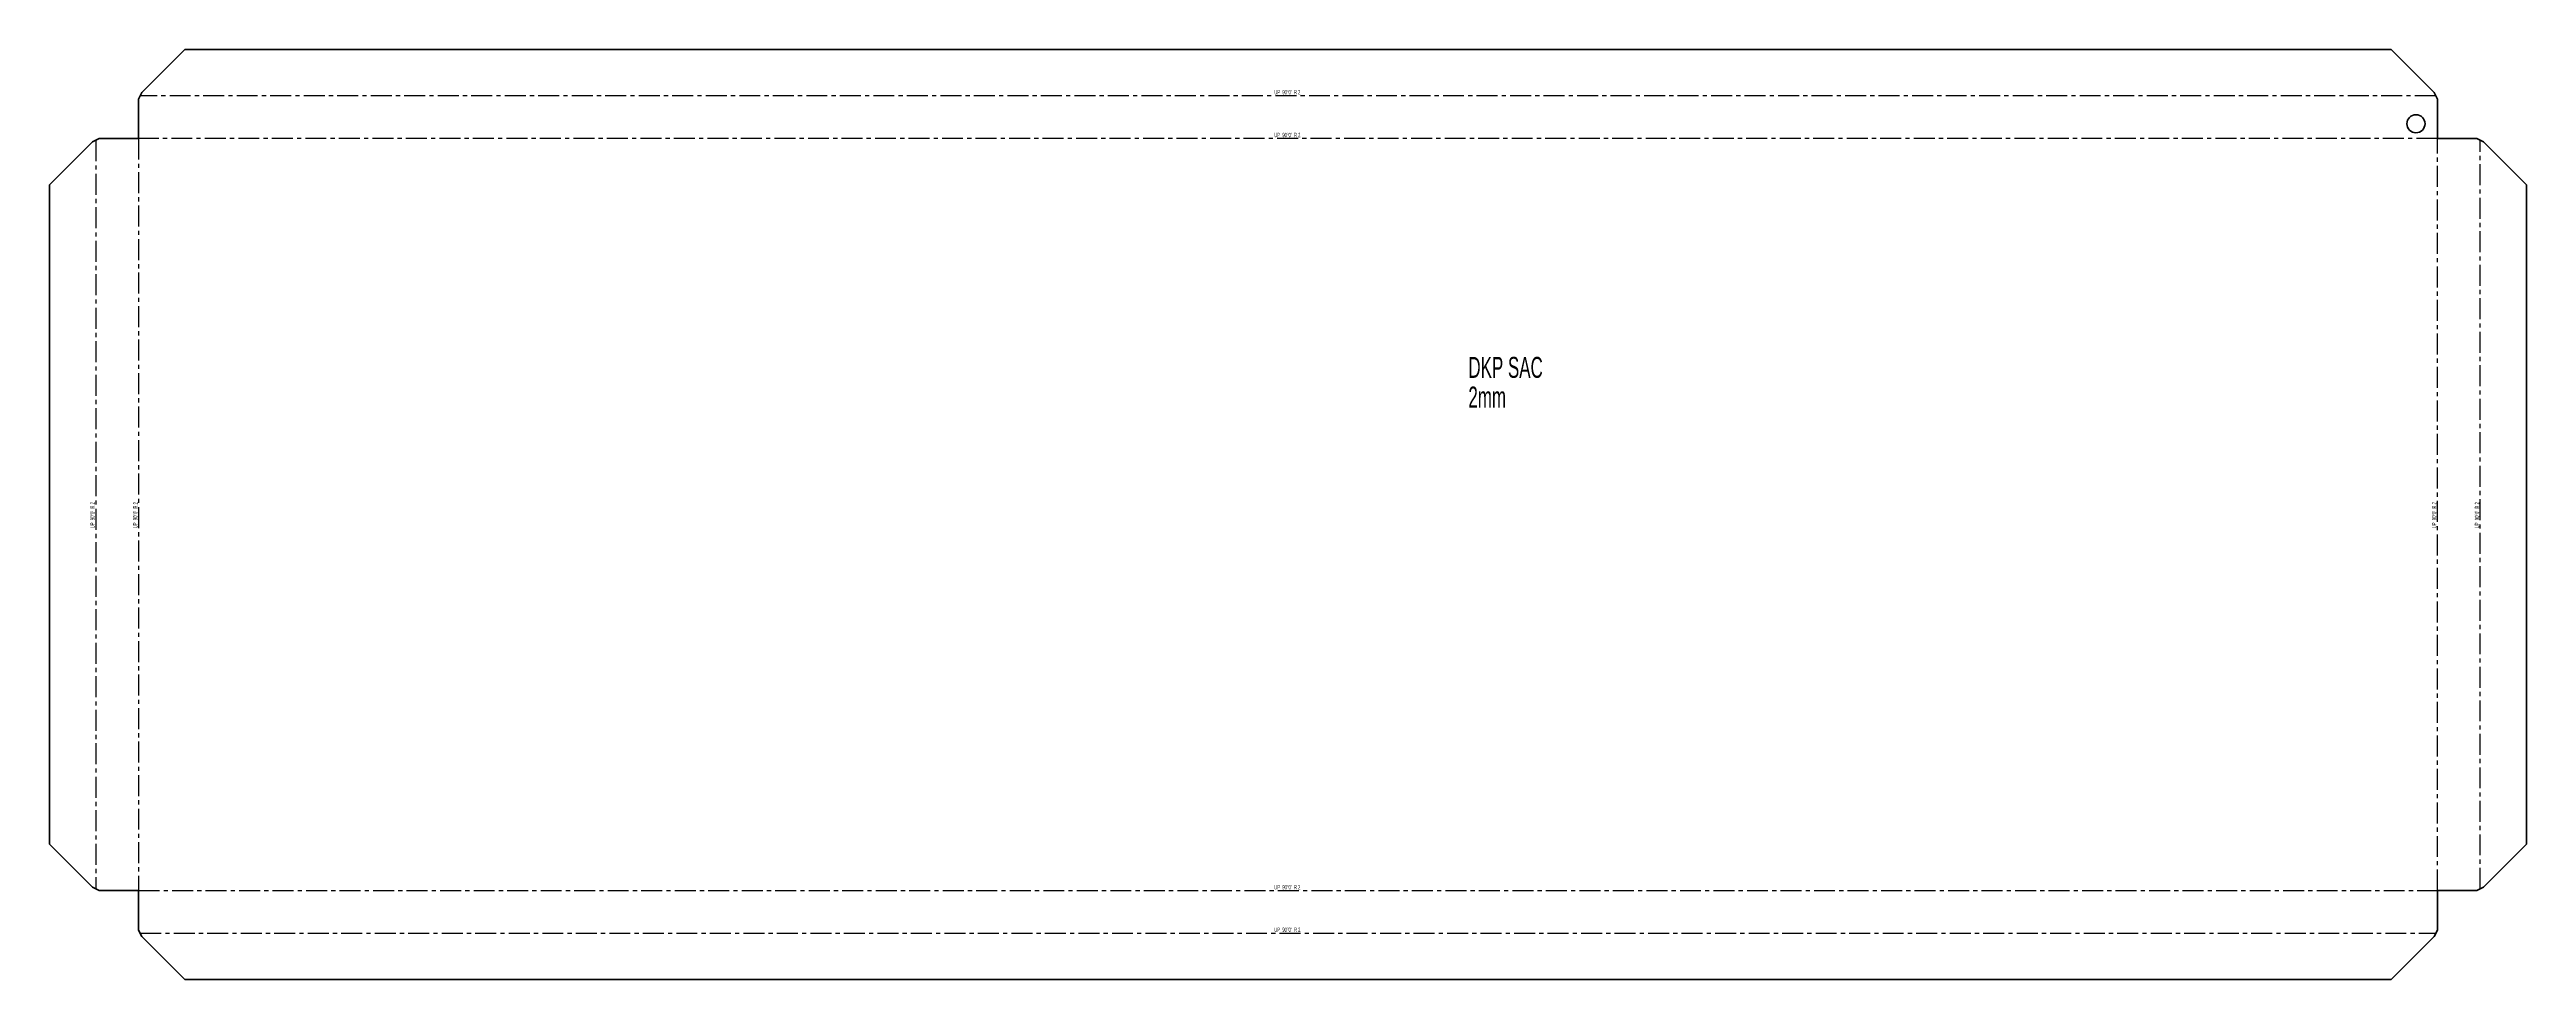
# Model space of a CAD drawing. Header units: millimetres. Extents: x -1246 to 256, y -185 to 379.
import ezdxf

# ---------------------------------------------------------------- set-up
doc = ezdxf.new("R2010")
doc.units = ezdxf.units.MM
doc.linetypes.add('CENTERX2', pattern=[20.32, 12.7, -2.54, 2.54, -2.54])
doc.styles.add('SLDTEXTSTYLE0', font='TXT', dxfattribs={"width": 0.5675})
doc.styles.add('SLDTEXTSTYLE1', font='TXT', dxfattribs={"width": 0.605})

# ---------------------------------------------------------------- blocks, each defined once
blk = doc.blocks.new('SW_NOTE_0')
at = {"color": 0, "linetype": 'Continuous', "lineweight": 0, "char_height": 12.7, "attachment_point": 1, "style": 'SLDTEXTSTYLE1'}
for s, insert in [('DKP SAC', (0, 16.4)), ('2mm', (0, -1.6))]:
    blk.add_mtext(s, dxfattribs=dict(at, insert=insert))

msp = doc.modelspace()

# ---------------------------------------------------------------- linework, layer by layer
at = {"color": 7, "linetype": 'Continuous', "lineweight": 35}
for p, q in [((-1163.6, 379.3), (-1189.6, 353.3)), ((-1163.6, 379.3), (174.4, 379.3)), ((200.4, 353.3), (174.4, 379.3)), ((-1191.6, 349.3), (-1189.6, 353.3)), ((-1191.6, 325.3), (-1191.6, 349.3)), ((200.4, 353.3), (202.4, 349.3)), ((202.4, 325.3), (202.4, 349.3)), ((-1245.6, 297.3), (-1219.6, 323.3)), ((-1219.6, 323.3), (-1215.6, 325.3)), ((-1191.6, 325.3), (-1215.6, 325.3)), ((202.4, 325.3), (226.4, 325.3)), ((226.4, 325.3), (230.4, 323.3)), ((256.4, 297.3), (230.4, 323.3)), ((-1245.6, -102.7), (-1245.6, 297.3)), ((256.4, 297.3), (256.4, -102.7)), ((-1219.6, -128.7), (-1245.6, -102.7)), ((230.4, -128.7), (256.4, -102.7)), ((-1215.6, -130.7), (-1219.6, -128.7)), ((-1191.6, -130.7), (-1215.6, -130.7)), ((-1191.6, -130.7), (-1191.6, -154.7)), ((202.4, -130.7), (226.4, -130.7)), ((202.4, -130.7), (202.4, -154.7)), ((230.4, -128.7), (226.4, -130.7)), ((-1189.6, -158.7), (-1191.6, -154.7)), ((-1163.6, -184.7), (-1189.6, -158.7)), ((200.4, -158.7), (174.4, -184.7)), ((202.4, -154.7), (200.4, -158.7)), ((174.4, -184.7), (-1163.6, -184.7))]:
    msp.add_line(p, q, dxfattribs=at)
at = {"color": 7, "linetype": 'CENTERX2'}
for p, q in [((201.4, 351.3), (-1190.6, 351.3)), ((-1217.6, 324.3), (-1217.6, -129.7)), ((-1191.6, 325.3), (-1191.6, -130.7)), ((202.4, 325.3), (-1191.6, 325.3)), ((202.4, -130.7), (202.4, 325.3)), ((228.4, -129.7), (228.4, 324.3)), ((-1191.6, -130.7), (202.4, -130.7)), ((-1190.6, -156.7), (201.4, -156.7))]:
    msp.add_line(p, q, dxfattribs=at)
at = {"color": 7, "linetype": 'Continuous', "lineweight": 35}
msp.add_circle((189.4, 334.3), 5.5, dxfattribs=at)

# ---------------------------------------------------------------- block references
at = {"color": 7, "linetype": 'Continuous', "lineweight": 0}
msp.add_blockref('SW_NOTE_0', (-385.2, 176.5), dxfattribs=at)

# ---------------------------------------------------------------- texts
at = {"color": 7, "linetype": 'Continuous', "lineweight": 0, "char_height": 2.646, "attachment_point": 2, "style": 'SLDTEXTSTYLE0'}
for insert in [(-495, 354.8), (-495, 328.8), (-495, -127.4), (-495, -153.2)]:
    msp.add_mtext("UP  90°0'  R 2", dxfattribs=dict(at, insert=insert))
at = {"color": 7, "linetype": 'Continuous', "lineweight": 0, "char_height": 2.646, "attachment_point": 2, "rotation": 90, "style": 'SLDTEXTSTYLE0'}
for insert in [(-1220.9, 96.9), (-1194.9, 96.9), (199.1, 96.9), (225.1, 96.9)]:
    msp.add_mtext("UP  90°0'  R 2", dxfattribs=dict(at, insert=insert))

doc.saveas('drawing.dxf')
